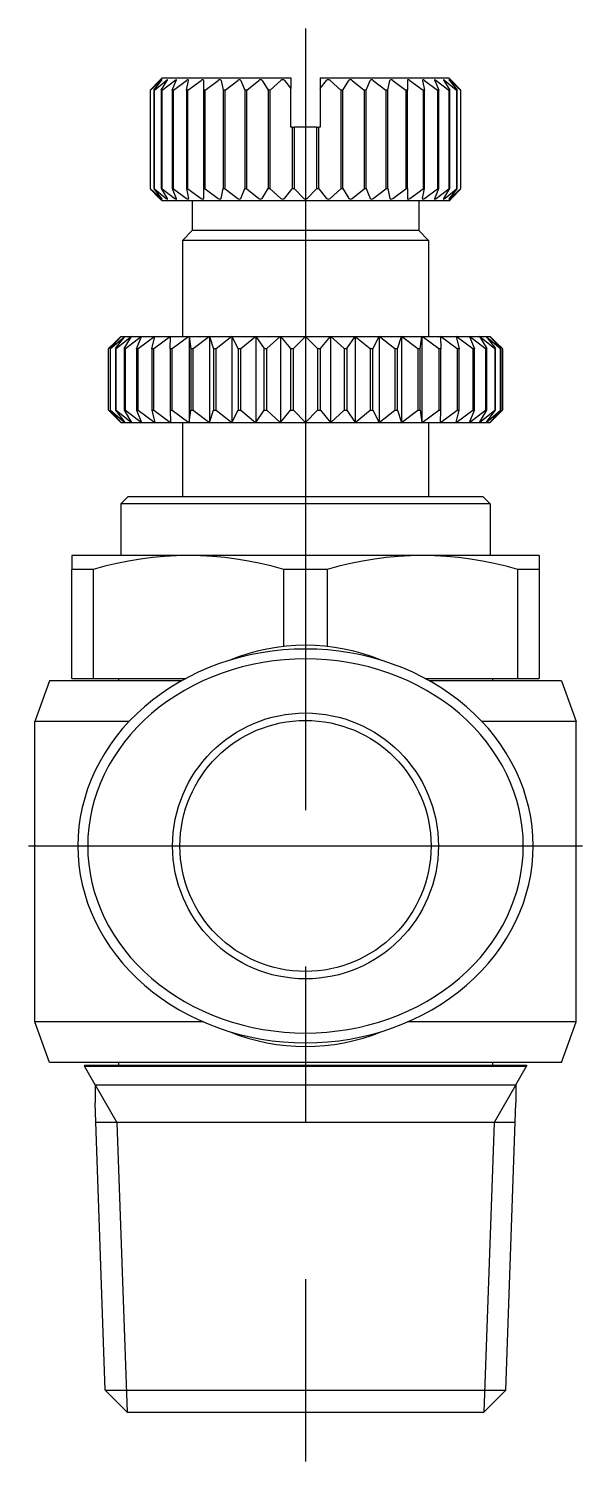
# Model space of a CAD drawing. Extents: x -94 to 11, y -40 to 33.
# Drawn here: x -11.2 to 11.2, y -25 to 33.2 of the extents above; entities that cross this region are included whole.
import ezdxf

# ---------------------------------------------------------------- set-up
doc = ezdxf.new("R2010")
doc.units = 0
doc.linetypes.add('CENTER', pattern=[50.8, 31.75, -6.35, 6.35, -6.35])
doc.layers.get('0').update_dxf_attribs({"linetype": 'CONTINUOUS'})
doc.layers.add('CENTER', color=1, linetype='CENTER')

msp = doc.modelspace()

# ---------------------------------------------------------------- linework, layer by layer
at = {"color": 7, "linetype": 'CONTINUOUS'}
for p, q in [((-6.31, 30.701), (-5.93, 31.096)), ((-6.303, 30.701), (-5.868, 31.096)), ((-6.162, 30.701), (-5.846, 31.096)), ((-6.14, 30.701), (-5.662, 31.096)), ((-5.825, 31.2), (-5.93, 31.096)), ((-5.862, 30.7), (-5.618, 31.096)), ((-5.827, 30.701), (-5.316, 31.096)), ((-5.825, 31.2), (-0.6, 31.2)), ((-5.417, 30.7), (-5.252, 31.096)), ((-5.37, 30.701), (-4.839, 31.097)), ((-4.84, 30.7), (-4.756, 31.095)), ((-4.78, 30.701), (-4.244, 31.097)), ((-4.143, 31.095), (-4.143, 30.7)), ((-4.073, 30.701), (-3.543, 31.097)), ((-3.428, 31.095), (-3.344, 30.7)), ((-3.266, 30.701), (-2.756, 31.096)), ((-2.628, 31.096), (-2.462, 30.7)), ((-2.379, 30.701), (-1.9, 31.096)), ((-1.764, 31.096), (-1.521, 30.7)), ((-1.433, 30.701), (-0.998, 31.096)), ((-0.857, 31.096), (-0.599, 30.775)), ((-0.6, 31.2), (-0.6, 30.774)), ((0.599, 30.775), (0.857, 31.096)), ((0.6, 31.2), (0.6, 30.774)), ((0.6, 31.2), (5.825, 31.2)), ((0.998, 31.096), (1.433, 30.701)), ((1.521, 30.7), (1.764, 31.096)), ((1.9, 31.096), (2.379, 30.701)), ((2.462, 30.7), (2.628, 31.096)), ((2.756, 31.096), (3.266, 30.701)), ((3.344, 30.7), (3.428, 31.095)), ((3.543, 31.097), (4.073, 30.701)), ((4.143, 31.095), (4.143, 30.7)), ((4.244, 31.097), (4.78, 30.701)), ((4.756, 31.095), (4.84, 30.7)), ((4.839, 31.097), (5.37, 30.701)), ((5.252, 31.096), (5.417, 30.7)), ((5.316, 31.096), (5.827, 30.701)), ((5.618, 31.096), (5.862, 30.7)), ((5.663, 31.096), (6.14, 30.701)), ((5.825, 31.2), (5.9, 31.125)), ((5.846, 31.096), (6.162, 30.701)), ((5.868, 31.096), (6.303, 30.701)), ((5.9, 31.125), (6.31, 30.701)), ((-6.302, 30.7), (-6.309, 30.7)), ((-6.309, 30.7), (-6.309, 26.7)), ((-6.302, 26.7), (-6.302, 30.7)), ((-6.139, 30.7), (-6.161, 30.7)), ((-6.161, 30.7), (-6.161, 26.7)), ((-6.139, 26.7), (-6.139, 30.7)), ((-5.826, 30.7), (-5.861, 30.7)), ((-5.861, 30.7), (-5.861, 26.7)), ((-5.826, 26.7), (-5.826, 30.7)), ((-5.369, 30.7), (-5.417, 30.7)), ((-5.417, 30.7), (-5.417, 26.7)), ((-5.369, 26.7), (-5.369, 30.7)), ((-4.78, 30.7), (-4.839, 30.7)), ((-4.839, 30.7), (-4.839, 26.7)), ((-4.78, 26.7), (-4.78, 30.7)), ((-4.073, 30.7), (-4.143, 30.7)), ((-4.143, 30.7), (-4.143, 26.7)), ((-4.073, 26.7), (-4.073, 30.7)), ((-3.265, 30.7), (-3.344, 30.7)), ((-3.344, 30.7), (-3.344, 26.7)), ((-3.265, 26.7), (-3.265, 30.7)), ((-2.378, 30.7), (-2.463, 30.7)), ((-2.463, 30.7), (-2.463, 26.7)), ((-2.378, 26.7), (-2.378, 30.7)), ((-1.432, 30.7), (-1.521, 30.7)), ((-1.521, 30.7), (-1.521, 26.7)), ((-1.432, 26.7), (-1.432, 30.7)), ((-0.6, 29.2), (-0.6, 30.774)), ((0.6, 30.774), (0.6, 29.2)), ((1.521, 30.7), (1.432, 30.7)), ((1.432, 30.7), (1.432, 26.7)), ((1.521, 26.7), (1.521, 30.7)), ((2.463, 30.7), (2.378, 30.7)), ((2.378, 30.7), (2.378, 26.7)), ((2.463, 26.7), (2.463, 30.7)), ((3.344, 30.7), (3.265, 30.7)), ((3.265, 30.7), (3.265, 26.7)), ((3.344, 26.7), (3.344, 30.7)), ((4.143, 30.7), (4.073, 30.7)), ((4.073, 30.7), (4.073, 26.7)), ((4.143, 26.7), (4.143, 30.7)), ((4.839, 30.7), (4.78, 30.7)), ((4.78, 30.7), (4.78, 26.7)), ((4.839, 26.7), (4.839, 30.7)), ((5.417, 30.7), (5.369, 30.7)), ((5.369, 30.7), (5.369, 26.7)), ((5.417, 26.7), (5.417, 30.7)), ((5.861, 30.7), (5.826, 30.7)), ((5.826, 30.7), (5.826, 26.7)), ((5.861, 26.7), (5.861, 30.7)), ((6.161, 30.7), (6.139, 30.7)), ((6.139, 30.7), (6.139, 26.7)), ((6.161, 26.7), (6.161, 30.7)), ((6.309, 30.7), (6.302, 30.7)), ((6.302, 30.7), (6.302, 26.7)), ((6.309, 26.7), (6.309, 30.7)), ((-0.542, 29.2), (-0.6, 29.2)), ((-0.542, 29.2), (-0.45, 29.2)), ((-0.542, 29.2), (-0.542, 26.7)), ((-0.45, 26.7), (-0.45, 29.2)), ((-0.071, 29.2), (-0.45, 29.2)), ((0.071, 29.2), (-0.071, 29.2)), ((0.45, 29.2), (0.071, 29.2)), ((0.45, 29.2), (0.542, 29.2)), ((0.45, 29.2), (0.45, 26.7)), ((0.542, 26.7), (0.542, 29.2)), ((0.6, 29.2), (0.542, 29.2)), ((-6.31, 26.699), (-5.93, 26.304)), ((-6.309, 26.7), (-6.302, 26.7)), ((-6.303, 26.699), (-5.868, 26.304)), ((-6.162, 26.699), (-5.846, 26.304)), ((-6.161, 26.7), (-6.139, 26.7)), ((-6.14, 26.699), (-5.662, 26.304)), ((-5.93, 26.304), (-5.9, 26.275)), ((-5.825, 26.2), (-5.9, 26.275)), ((-5.862, 26.7), (-5.618, 26.304)), ((-5.861, 26.7), (-5.826, 26.7)), ((-5.827, 26.699), (-5.316, 26.304)), ((5.825, 26.2), (-5.825, 26.2)), ((-5.417, 26.7), (-5.369, 26.7)), ((-5.417, 26.7), (-5.252, 26.304)), ((-5.37, 26.699), (-4.839, 26.303)), ((-4.84, 26.7), (-4.756, 26.305)), ((-4.839, 26.7), (-4.78, 26.7)), ((-4.78, 26.699), (-4.244, 26.303)), ((-4.6, 26.2), (-4.6, 25)), ((-4.143, 26.7), (-4.073, 26.7)), ((-4.143, 26.7), (-4.143, 26.305)), ((-4.073, 26.699), (-3.543, 26.303)), ((-3.428, 26.305), (-3.344, 26.7)), ((-3.344, 26.7), (-3.265, 26.7)), ((-3.266, 26.699), (-2.756, 26.304)), ((-2.628, 26.304), (-2.462, 26.7)), ((-2.463, 26.7), (-2.378, 26.7)), ((-2.379, 26.699), (-1.9, 26.304)), ((-1.764, 26.304), (-1.521, 26.7)), ((-1.521, 26.7), (-1.432, 26.7)), ((-1.433, 26.699), (-0.998, 26.304)), ((-0.857, 26.304), (-0.541, 26.699)), ((-0.542, 26.7), (-0.45, 26.7)), ((-0.451, 26.699), (-0.072, 26.304)), ((0.072, 26.304), (0.451, 26.699)), ((0.45, 26.7), (0.542, 26.7)), ((0.541, 26.699), (0.857, 26.304)), ((0.998, 26.304), (1.433, 26.699)), ((1.432, 26.7), (1.521, 26.7)), ((1.521, 26.7), (1.764, 26.304)), ((1.9, 26.304), (2.379, 26.699)), ((2.378, 26.7), (2.463, 26.7)), ((2.462, 26.7), (2.628, 26.304)), ((2.756, 26.304), (3.266, 26.699)), ((3.265, 26.7), (3.344, 26.7)), ((3.344, 26.7), (3.428, 26.305)), ((3.543, 26.303), (4.073, 26.699)), ((4.073, 26.7), (4.143, 26.7)), ((4.143, 26.7), (4.143, 26.305)), ((4.244, 26.303), (4.78, 26.699)), ((4.6, 26.2), (4.6, 25)), ((4.756, 26.305), (4.84, 26.7)), ((4.78, 26.7), (4.839, 26.7)), ((4.839, 26.303), (5.37, 26.699)), ((5.252, 26.304), (5.417, 26.7)), ((5.316, 26.304), (5.827, 26.699)), ((5.369, 26.7), (5.417, 26.7)), ((5.618, 26.304), (5.862, 26.7)), ((5.662, 26.304), (6.14, 26.699)), ((5.825, 26.2), (5.9, 26.275)), ((5.826, 26.7), (5.861, 26.7)), ((5.846, 26.304), (6.162, 26.699)), ((5.868, 26.304), (6.303, 26.699)), ((5.9, 26.275), (5.929, 26.305)), ((5.93, 26.304), (6.31, 26.699)), ((6.139, 26.7), (6.161, 26.7)), ((6.302, 26.7), (6.309, 26.7)), ((-4.6, 25), (-5, 24.6)), ((5, 24.6), (-5, 24.6)), ((-5, 24.6), (-5, 20.7)), ((4.6, 25), (-4.6, 25)), ((4.6, 25), (5, 24.6)), ((5, 24.6), (5, 20.7)), ((-8.001, 20.201), (-7.484, 20.701)), ((-7.5, 20.7), (-8, 20.2)), ((-7.935, 20.201), (-7.484, 20.701)), ((-7.918, 20.201), (-7.344, 20.701)), ((-7.721, 20.201), (-7.344, 20.701)), ((-7.688, 20.201), (-7.068, 20.702)), ((-7.5, 20.7), (7.5, 20.7)), ((-7.363, 20.201), (-7.068, 20.701)), ((-7.314, 20.201), (-6.66, 20.702)), ((-6.868, 20.2), (-6.66, 20.7)), ((-6.805, 20.201), (-6.128, 20.702)), ((-6.244, 20.2), (-6.128, 20.7)), ((-6.168, 20.201), (-5.482, 20.702)), ((-5.505, 20.2), (-5.481, 20.7)), ((-5.417, 20.201), (-4.734, 20.702)), ((-4.733, 20.7), (-4.733, 17.2)), ((-4.733, 20.7), (-4.663, 20.2)), ((-4.565, 20.201), (-3.898, 20.702)), ((-3.897, 20.7), (-3.897, 17.2)), ((-3.896, 20.7), (-3.734, 20.2)), ((-3.628, 20.201), (-2.989, 20.702)), ((-2.988, 20.7), (-2.988, 17.2)), ((-2.987, 20.701), (-2.735, 20.2)), ((-2.623, 20.201), (-2.025, 20.701)), ((-2.023, 20.7), (-2.023, 17.2)), ((-2.022, 20.701), (-1.686, 20.201)), ((-1.569, 20.201), (-1.023, 20.701)), ((-1.021, 20.7), (-1.021, 17.2)), ((-1.02, 20.701), (-0.605, 20.201)), ((-0.486, 20.201), (-0.001, 20.701)), ((0, 20.7), (0, 17.2)), ((0.001, 20.701), (0.486, 20.201)), ((0.605, 20.201), (1.02, 20.701)), ((1.021, 20.7), (1.021, 17.2)), ((1.023, 20.701), (1.569, 20.201)), ((1.686, 20.201), (2.022, 20.701)), ((2.023, 20.7), (2.023, 17.2)), ((2.025, 20.701), (2.623, 20.201)), ((2.735, 20.2), (2.987, 20.701)), ((2.988, 20.7), (2.988, 17.2)), ((2.989, 20.702), (3.628, 20.201)), ((3.734, 20.2), (3.896, 20.7)), ((3.897, 20.7), (3.897, 17.2)), ((3.898, 20.702), (4.565, 20.201)), ((4.663, 20.2), (4.733, 20.7)), ((4.733, 20.7), (4.733, 17.2)), ((4.734, 20.702), (5.417, 20.201)), ((5.481, 20.7), (5.505, 20.2)), ((5.482, 20.702), (6.168, 20.201)), ((6.128, 20.702), (6.805, 20.201)), ((6.128, 20.7), (6.244, 20.2)), ((6.66, 20.702), (7.314, 20.201)), ((6.66, 20.7), (6.868, 20.2)), ((7.068, 20.702), (7.688, 20.201)), ((7.068, 20.701), (7.363, 20.201)), ((7.344, 20.701), (7.918, 20.201)), ((7.344, 20.701), (7.721, 20.201)), ((7.484, 20.701), (8.001, 20.201)), ((7.484, 20.701), (7.935, 20.201)), ((7.5, 20.7), (8, 20.2)), ((-8, 17.7), (-8, 20.2)), ((-8, 17.7), (-8, 20.2)), ((-8, 20.2), (-8, 20.2)), ((-7.934, 20.2), (-7.934, 17.7)), ((-7.917, 20.2), (-7.934, 20.2)), ((-7.917, 17.7), (-7.917, 20.2)), ((-7.72, 20.2), (-7.72, 17.7)), ((-7.687, 20.2), (-7.72, 20.2)), ((-7.687, 17.7), (-7.687, 20.2)), ((-7.362, 20.2), (-7.362, 17.7)), ((-7.313, 20.2), (-7.362, 20.2)), ((-7.313, 17.7), (-7.313, 20.2)), ((-6.804, 20.2), (-6.867, 20.2)), ((-6.867, 20.2), (-6.867, 17.7)), ((-6.804, 17.7), (-6.804, 20.2)), ((-6.244, 20.2), (-6.244, 17.7)), ((-6.167, 20.2), (-6.244, 20.2)), ((-6.167, 17.7), (-6.167, 20.2)), ((-5.505, 20.2), (-5.505, 17.7)), ((-5.416, 20.2), (-5.505, 20.2)), ((-5.416, 17.7), (-5.416, 20.2)), ((-4.663, 20.2), (-4.663, 17.7)), ((-4.564, 20.2), (-4.663, 20.2)), ((-4.564, 17.7), (-4.564, 20.2)), ((-3.734, 20.2), (-3.734, 17.7)), ((-3.626, 20.2), (-3.734, 20.2)), ((-3.626, 17.7), (-3.626, 20.2)), ((-2.736, 20.2), (-2.736, 17.7)), ((-2.622, 20.2), (-2.736, 20.2)), ((-2.622, 17.7), (-2.622, 20.2)), ((-1.687, 20.2), (-1.687, 17.7)), ((-1.568, 20.2), (-1.687, 20.2)), ((-1.568, 17.7), (-1.568, 20.2)), ((-0.607, 20.2), (-0.607, 17.7)), ((-0.485, 20.2), (-0.607, 20.2)), ((-0.485, 17.7), (-0.485, 20.2)), ((0.485, 20.2), (0.485, 17.7)), ((0.607, 20.2), (0.485, 20.2)), ((0.607, 17.7), (0.607, 20.2)), ((1.568, 20.2), (1.568, 17.7)), ((1.687, 20.2), (1.568, 20.2)), ((1.687, 17.7), (1.687, 20.2)), ((2.622, 20.2), (2.622, 17.7)), ((2.736, 20.2), (2.622, 20.2)), ((2.736, 17.7), (2.736, 20.2)), ((3.626, 20.2), (3.626, 17.7)), ((3.734, 20.2), (3.626, 20.2)), ((3.734, 17.7), (3.734, 20.2)), ((4.564, 20.2), (4.564, 17.7)), ((4.663, 20.2), (4.564, 20.2)), ((4.663, 17.7), (4.663, 20.2)), ((5.416, 20.2), (5.416, 17.7)), ((5.505, 20.2), (5.416, 20.2)), ((5.505, 17.7), (5.505, 20.2)), ((6.167, 20.2), (6.167, 17.7)), ((6.244, 20.2), (6.167, 20.2)), ((6.244, 17.7), (6.244, 20.2)), ((6.804, 20.2), (6.804, 17.7)), ((6.867, 20.2), (6.804, 20.2)), ((6.867, 17.7), (6.867, 20.2)), ((7.313, 20.2), (7.313, 17.7)), ((7.362, 20.2), (7.313, 20.2)), ((7.362, 17.7), (7.362, 20.2)), ((7.687, 20.2), (7.687, 17.7)), ((7.72, 20.2), (7.687, 20.2)), ((7.72, 17.7), (7.72, 20.2)), ((7.917, 20.2), (7.917, 17.7)), ((7.934, 20.2), (7.917, 20.2)), ((7.934, 17.7), (7.934, 20.2)), ((8, 17.7), (8, 20.2)), ((8, 20.2), (8, 17.7)), ((8, 20.2), (8, 20.2)), ((-8.001, 17.699), (-7.484, 17.199)), ((-8, 17.7), (-8, 17.7)), ((-7.5, 17.2), (-8, 17.7)), ((-7.935, 17.699), (-7.484, 17.199)), ((-7.934, 17.7), (-7.917, 17.7)), ((-7.918, 17.699), (-7.344, 17.199)), ((-7.721, 17.699), (-7.344, 17.199)), ((-7.72, 17.7), (-7.687, 17.7)), ((-7.688, 17.699), (-7.068, 17.198)), ((-7.363, 17.699), (-7.068, 17.199)), ((-7.362, 17.7), (-7.313, 17.7)), ((-7.314, 17.699), (-6.66, 17.198)), ((-6.868, 17.7), (-6.66, 17.2)), ((-6.867, 17.7), (-6.804, 17.7)), ((-6.805, 17.699), (-6.128, 17.198)), ((-6.244, 17.7), (-6.167, 17.7)), ((-6.244, 17.7), (-6.128, 17.2)), ((-6.168, 17.699), (-5.482, 17.198)), ((-5.505, 17.7), (-5.416, 17.7)), ((-5.505, 17.7), (-5.481, 17.2)), ((-5.417, 17.699), (-4.734, 17.198)), ((-4.733, 17.2), (-4.663, 17.7)), ((-4.663, 17.7), (-4.564, 17.7)), ((-4.565, 17.699), (-3.898, 17.198)), ((-3.896, 17.2), (-3.734, 17.7)), ((-3.734, 17.7), (-3.626, 17.7)), ((-3.628, 17.699), (-2.989, 17.198)), ((-2.987, 17.199), (-2.735, 17.7)), ((-2.736, 17.7), (-2.622, 17.7)), ((-2.623, 17.699), (-2.025, 17.199)), ((-2.022, 17.199), (-1.686, 17.699)), ((-1.687, 17.7), (-1.568, 17.7)), ((-1.569, 17.699), (-1.023, 17.199)), ((-1.02, 17.199), (-0.605, 17.699)), ((-0.607, 17.7), (-0.485, 17.7)), ((-0.486, 17.699), (-0.001, 17.199)), ((0.001, 17.199), (0.486, 17.699)), ((0.485, 17.7), (0.607, 17.7)), ((0.605, 17.699), (1.02, 17.199)), ((1.023, 17.199), (1.569, 17.699)), ((1.568, 17.7), (1.687, 17.7)), ((1.686, 17.699), (2.022, 17.199)), ((2.025, 17.199), (2.623, 17.699)), ((2.622, 17.7), (2.736, 17.7)), ((2.735, 17.7), (2.987, 17.199)), ((2.989, 17.198), (3.628, 17.699)), ((3.626, 17.7), (3.734, 17.7)), ((3.734, 17.7), (3.896, 17.2)), ((3.898, 17.198), (4.565, 17.699)), ((4.564, 17.7), (4.663, 17.7)), ((4.663, 17.7), (4.733, 17.2)), ((4.734, 17.198), (5.417, 17.699)), ((5.416, 17.7), (5.505, 17.7)), ((5.481, 17.2), (5.505, 17.7)), ((5.482, 17.198), (6.168, 17.699)), ((6.128, 17.2), (6.244, 17.7)), ((6.128, 17.198), (6.805, 17.699)), ((6.167, 17.7), (6.244, 17.7)), ((6.66, 17.2), (6.868, 17.7)), ((6.66, 17.198), (7.314, 17.699)), ((6.804, 17.7), (6.867, 17.7)), ((7.068, 17.198), (7.688, 17.699)), ((7.068, 17.199), (7.363, 17.699)), ((7.313, 17.7), (7.362, 17.7)), ((7.344, 17.199), (7.918, 17.699)), ((7.344, 17.199), (7.721, 17.699)), ((7.484, 17.199), (8.001, 17.699)), ((7.484, 17.199), (7.935, 17.699)), ((7.5, 17.2), (8, 17.7)), ((7.687, 17.7), (7.72, 17.7)), ((7.917, 17.7), (7.934, 17.7)), ((8, 17.7), (8, 17.7)), ((-7.5, 17.2), (7.5, 17.2)), ((-5, 17.2), (-5, 14.2)), ((5, 17.2), (5, 14.2)), ((-7.2, 14.2), (-7.5, 13.9)), ((-7.2, 14.2), (7.2, 14.2)), ((7.2, 14.2), (7.5, 13.9)), ((7.5, 13.9), (-7.5, 13.9)), ((-7.5, 13.9), (-7.5, 11.8)), ((7.5, 13.9), (7.5, 11.8)), ((-4.75, 11.8), (-9.5, 11.8)), ((-9.5, 11.8), (-9.5, 11.223)), ((4.75, 11.8), (-4.75, 11.8)), ((9.5, 11.8), (4.75, 11.8)), ((9.5, 11.8), (9.5, 11.223)), ((-9.5, 6.8), (-9.5, 11.223)), ((-8.623, 11.223), (-9.5, 11.223)), ((-8.623, 11.223), (-8.623, 6.8)), ((-0.877, 8.103), (-0.877, 11.223)), ((0.877, 11.223), (-0.877, 11.223)), ((0.877, 11.223), (0.877, 8.103)), ((8.623, 6.8), (8.623, 11.223)), ((9.5, 11.223), (8.623, 11.223)), ((9.5, 11.223), (9.5, 6.8)), ((-10.4, 6.7), (-11, 5.052)), ((-5.055, 6.7), (-10.4, 6.7)), ((-9.5, 6.8), (-8.623, 6.8)), ((-8.623, 6.8), (-4.873, 6.8)), ((-7.6, 6.8), (-7.6, 6.7)), ((4.873, 6.8), (8.623, 6.8)), ((10.4, 6.7), (5.055, 6.7)), ((7.6, 6.8), (7.6, 6.7)), ((8.623, 6.8), (9.5, 6.8)), ((10.4, 6.7), (11, 5.052)), ((-11, -7.152), (-11, 5.052)), ((-7.173, 5.052), (-11, 5.052)), ((11, 5.052), (7.173, 5.052)), ((11, -7.152), (11, 5.052)), ((-4.146, -7.152), (-11, -7.152)), ((-10.4, -8.8), (-11, -7.152)), ((11, -7.152), (4.146, -7.152)), ((10.4, -8.8), (11, -7.152)), ((10.4, -8.8), (-10.4, -8.8)), ((-8.981, -8.9), (8.981, -8.9)), ((-8.981, -8.9), (-8.981, -8.95)), ((-8.981, -8.95), (8.981, -8.95)), ((-8.548, -9.7), (-8.981, -8.95)), ((-7.6, -8.8), (-7.6, -8.9)), ((7.6, -8.8), (7.6, -8.9)), ((8.548, -9.7), (8.981, -8.95)), ((8.981, -8.9), (8.981, -8.95)), ((-8.548, -9.7), (8.548, -9.7)), ((-8.548, -9.7), (-8.548, -10.431)), ((8.548, -9.7), (8.548, -10.431)), ((-8.14, -22.113), (-8.548, -10.431)), ((8.14, -22.113), (8.548, -10.431)), ((8.52, -11.231), (-8.517, -11.231)), ((-8.14, -22.113), (8.14, -22.113)), ((-8.14, -22.113), (-7.253, -23)), ((8.14, -22.113), (7.253, -23)), ((-7.253, -23), (7.253, -23))]:
    msp.add_line(p, q, dxfattribs=at)
at = {"color": 3, "linetype": 'CONTINUOUS'}
for p, q in [((-8.548, -9.7), (-7.664, -11.231)), ((8.548, -9.7), (7.664, -11.231)), ((-7.664, -11.231), (-7.253, -23)), ((7.664, -11.231), (7.253, -23))]:
    msp.add_line(p, q, dxfattribs=at)
at = {"color": 7, "linetype": 'CONTINUOUS'}
for points in [[(-9.25, 0, 0), (-9.239, -0.393, 0), (-9.205, -0.784, 0), (-9.15, -1.174, 0), (-9.072, -1.561, 0), (-8.973, -1.944, 0), (-8.852, -2.322, 0), (-8.709, -2.695, 0), (-8.546, -3.061, 0), (-8.362, -3.42, 0), (-8.158, -3.771, 0), (-7.934, -4.113, 0), (-7.691, -4.444, 0), (-7.43, -4.765, 0), (-7.151, -5.075, 0), (-6.854, -5.372, 0), (-6.541, -5.657, 0), (-6.212, -5.927, 0), (-5.868, -6.184, 0), (-5.51, -6.426, 0), (-5.139, -6.652, 0), (-4.756, -6.862, 0), (-4.361, -7.055, 0), (-3.955, -7.232, 0), (-3.54, -7.391, 0), (-3.116, -7.532, 0), (-2.685, -7.655, 0), (-2.248, -7.76, 0), (-1.805, -7.846, 0), (-1.358, -7.913, 0), (-0.907, -7.961, 0), (-0.454, -7.99, 0), (0, -8, 0), (0.454, -7.99, 0), (0.906, -7.962, 0), (1.357, -7.913, 0), (1.804, -7.846, 0), (2.247, -7.76, 0), (2.685, -7.656, 0), (3.116, -7.532, 0), (3.54, -7.391, 0), (3.955, -7.232, 0), (4.36, -7.056, 0), (4.755, -6.862, 0), (5.139, -6.652, 0), (5.51, -6.426, 0), (5.868, -6.184, 0), (6.212, -5.928, 0), (6.541, -5.657, 0), (6.854, -5.373, 0), (7.15, -5.075, 0), (7.43, -4.766, 0), (7.691, -4.445, 0), (7.934, -4.113, 0), (8.158, -3.772, 0), (8.362, -3.421, 0), (8.546, -3.062, 0), (8.709, -2.696, 0), (8.852, -2.323, 0), (8.973, -1.944, 0), (9.072, -1.561, 0), (9.15, -1.174, 0), (9.205, -0.785, 0), (9.239, -0.393, 0), (9.25, -0.001, 0), (9.239, 0.392, 0), (9.205, 0.784, 0), (9.15, 1.173, 0), (9.072, 1.56, 0), (8.973, 1.943, 0), (8.852, 2.322, 0), (8.709, 2.694, 0), (8.546, 3.061, 0), (8.362, 3.42, 0), (8.158, 3.771, 0), (7.934, 4.112, 0), (7.691, 4.444, 0), (7.43, 4.765, 0), (7.15, 5.074, 0), (6.854, 5.372, 0), (6.541, 5.656, 0), (6.212, 5.927, 0), (5.868, 6.183, 0), (5.51, 6.425, 0), (5.139, 6.651, 0), (4.756, 6.861, 0), (4.361, 7.055, 0), (3.955, 7.231, 0), (3.54, 7.39, 0), (3.116, 7.532, 0), (2.685, 7.655, 0), (2.248, 7.76, 0), (1.805, 7.846, 0), (1.357, 7.913, 0), (0.907, 7.961, 0), (0.454, 7.99, 0), (0, 7.999, 0), (-0.454, 7.99, 0), (-0.906, 7.961, 0), (-1.357, 7.913, 0), (-1.804, 7.846, 0), (-2.247, 7.76, 0), (-2.685, 7.655, 0), (-3.116, 7.532, 0), (-3.54, 7.391, 0), (-3.955, 7.231, 0), (-4.36, 7.055, 0), (-4.755, 6.861, 0), (-5.139, 6.651, 0), (-5.51, 6.425, 0), (-5.868, 6.184, 0), (-6.212, 5.927, 0), (-6.541, 5.657, 0), (-6.854, 5.372, 0), (-7.15, 5.075, 0), (-7.43, 4.765, 0), (-7.691, 4.444, 0), (-7.934, 4.113, 0), (-8.158, 3.771, 0), (-8.362, 3.42, 0), (-8.546, 3.061, 0), (-8.709, 2.695, 0), (-8.852, 2.322, 0), (-8.973, 1.944, 0), (-9.072, 1.561, 0), (-9.15, 1.174, 0), (-9.205, 0.784, 0), (-9.239, 0.393, 0), (-9.25, 0, 0)], [(-8.85, 0, 0), (-8.839, -0.373, 0), (-8.807, -0.745, 0), (-8.754, -1.115, 0), (-8.68, -1.483, 0), (-8.585, -1.847, 0), (-8.469, -2.206, 0), (-8.333, -2.56, 0), (-8.176, -2.908, 0), (-8, -3.249, 0), (-7.805, -3.583, 0), (-7.591, -3.907, 0), (-7.359, -4.222, 0), (-7.108, -4.527, 0), (-6.841, -4.821, 0), (-6.557, -5.104, 0), (-6.258, -5.374, 0), (-5.943, -5.631, 0), (-5.614, -5.875, 0), (-5.272, -6.104, 0), (-4.917, -6.319, 0), (-4.55, -6.519, 0), (-4.172, -6.703, 0), (-3.784, -6.87, 0), (-3.387, -7.021, 0), (-2.981, -7.156, 0), (-2.569, -7.273, 0), (-2.15, -7.372, 0), (-1.727, -7.454, 0), (-1.299, -7.518, 0), (-0.867, -7.563, 0), (-0.434, -7.591, 0), (0, -7.6, 0), (0.434, -7.591, 0), (0.867, -7.563, 0), (1.299, -7.518, 0), (1.727, -7.454, 0), (2.15, -7.372, 0), (2.569, -7.273, 0), (2.981, -7.156, 0), (3.387, -7.021, 0), (3.784, -6.87, 0), (4.172, -6.703, 0), (4.55, -6.519, 0), (4.917, -6.319, 0), (5.272, -6.104, 0), (5.614, -5.875, 0), (5.943, -5.631, 0), (6.258, -5.374, 0), (6.557, -5.104, 0), (6.841, -4.821, 0), (7.108, -4.527, 0), (7.358, -4.222, 0), (7.591, -3.907, 0), (7.805, -3.583, 0), (8, -3.249, 0), (8.176, -2.908, 0), (8.333, -2.56, 0), (8.469, -2.206, 0), (8.585, -1.847, 0), (8.68, -1.483, 0), (8.754, -1.115, 0), (8.807, -0.745, 0), (8.839, -0.373, 0), (8.85, 0, 0), (8.839, 0.373, 0), (8.807, 0.745, 0), (8.754, 1.115, 0), (8.68, 1.483, 0), (8.585, 1.847, 0), (8.469, 2.206, 0), (8.333, 2.56, 0), (8.176, 2.908, 0), (8, 3.249, 0), (7.805, 3.583, 0), (7.591, 3.907, 0), (7.358, 4.222, 0), (7.108, 4.527, 0), (6.841, 4.821, 0), (6.557, 5.104, 0), (6.258, 5.374, 0), (5.943, 5.631, 0), (5.614, 5.875, 0), (5.272, 6.104, 0), (4.917, 6.319, 0), (4.55, 6.519, 0), (4.172, 6.703, 0), (3.784, 6.87, 0), (3.387, 7.021, 0), (2.981, 7.156, 0), (2.569, 7.273, 0), (2.15, 7.372, 0), (1.727, 7.454, 0), (1.299, 7.518, 0), (0.867, 7.563, 0), (0.434, 7.591, 0), (0, 7.6, 0), (-0.434, 7.591, 0), (-0.867, 7.563, 0), (-1.299, 7.518, 0), (-1.727, 7.454, 0), (-2.15, 7.372, 0), (-2.569, 7.273, 0), (-2.981, 7.156, 0), (-3.387, 7.021, 0), (-3.784, 6.87, 0), (-4.172, 6.703, 0), (-4.55, 6.519, 0), (-4.917, 6.319, 0), (-5.272, 6.104, 0), (-5.614, 5.875, 0), (-5.943, 5.631, 0), (-6.258, 5.374, 0), (-6.557, 5.104, 0), (-6.841, 4.821, 0), (-7.108, 4.527, 0), (-7.359, 4.222, 0), (-7.591, 3.907, 0), (-7.805, 3.583, 0), (-8, 3.249, 0), (-8.176, 2.908, 0), (-8.333, 2.56, 0), (-8.469, 2.206, 0), (-8.585, 1.847, 0), (-8.68, 1.483, 0), (-8.754, 1.115, 0), (-8.807, 0.745, 0), (-8.839, 0.373, 0), (-8.85, 0, 0)]]:
    msp.add_polyline3d(points, dxfattribs=at)
for radius in [5.4, 5.1]:
    msp.add_circle((0, 0), radius, dxfattribs=at)
for centre, radius, start, end in [((-5.693, 30.899), 0.263, 121.0611, 131.60497), ((-5.9, 31.156), 0.0806, 311.61608, 335.77559), ((-5.828, 31.122), 0.003, 72.81795, 119.58642), ((-5.828, 31.124), 0.00167, 346.06719, 48.40089), ((-5.557, 30.975), 0.16, 111.70376, 130.79225), ((-5.658, 31.131), 0.0533, 319.07, 347.24835), ((-5.612, 31.114), 0.0106, 75.28896, 115.41052), ((-5.612, 31.12), 0.00569, 351.76073, 59.64778), ((-5.211, 30.957), 0.174, 106.01869, 127.03291), ((-5.256, 31.115), 0.01, 6.00215, 107.30412), ((-5.281, 31.114), 0.0351, 327.54964, 3.16471), ((-4.768, 31.021), 0.104, 92.38102, 133.4558), ((-4.774, 31.104), 0.0206, 333.82626, 83.90367), ((-4.16, 30.988), 0.137, 93.27505, 127.56841), ((-4.169, 31.098), 0.0266, 353.5546, 86.99195), ((-3.467, 31.004), 0.12, 84.43675, 129.61097), ((-3.464, 31.088), 0.037, 12.22877, 76.60147), ((-2.692, 31.045), 0.0816, 38.11978, 141.0701), ((-1.833, 31.033), 0.0928, 42.52123, 136.97201), ((-0.928, 31.023), 0.102, 45.69009, 134.07038), ((0.928, 31.024), 0.101, 45.77171, 134.66726), ((1.833, 31.033), 0.0928, 43.02799, 137.47877), ((2.692, 31.045), 0.0816, 38.9299, 141.88022), ((3.464, 31.088), 0.037, 103.39853, 167.77123), ((3.467, 31.004), 0.12, 50.38903, 95.56325), ((4.169, 31.098), 0.0266, 93.00805, 186.4454), ((4.16, 30.988), 0.137, 52.43159, 86.72495), ((4.774, 31.104), 0.0206, 96.09633, 206.17374), ((4.768, 31.021), 0.104, 46.5442, 87.61898), ((5.256, 31.115), 0.01, 72.69588, 173.99785), ((5.281, 31.114), 0.0351, 176.83529, 212.45036), ((5.211, 30.957), 0.174, 52.96709, 73.98131), ((5.612, 31.12), 0.00569, 120.35222, 188.23927), ((5.658, 31.131), 0.0533, 192.75165, 220.93), ((5.612, 31.114), 0.0106, 64.58948, 104.71104), ((5.557, 30.974), 0.161, 48.90359, 68.26943), ((5.828, 31.124), 0.00167, 131.59911, 193.93281), ((5.9, 31.156), 0.0806, 204.22441, 228.38392), ((5.828, 31.122), 0.003, 60.41358, 107.18205), ((5.693, 30.899), 0.263, 48.39503, 58.9389), ((-5.655, 26.558), 0.332, 230.03417, 238.39109), ((-5.9, 26.244), 0.0806, 24.22441, 48.38392), ((-5.828, 26.278), 0.003, 240.41358, 287.18205), ((-5.828, 26.276), 0.00167, 311.59911, 13.93281), ((-5.557, 26.425), 0.16, 229.20775, 248.29624), ((-5.658, 26.269), 0.0533, 12.75165, 40.93), ((-5.612, 26.286), 0.0106, 244.58948, 284.71104), ((-5.612, 26.28), 0.00569, 300.35222, 8.23927), ((-5.211, 26.443), 0.174, 232.96709, 253.98131), ((-5.256, 26.285), 0.01, 252.69588, 353.99785), ((-5.281, 26.286), 0.0351, 356.83529, 32.45036), ((-4.768, 26.379), 0.104, 226.5442, 267.61898), ((-4.774, 26.296), 0.0206, 276.09633, 26.17374), ((-4.16, 26.412), 0.137, 232.43159, 266.72495), ((-4.169, 26.302), 0.0266, 273.00805, 6.4454), ((-3.467, 26.396), 0.12, 230.38903, 275.56325), ((-3.464, 26.312), 0.037, 283.39853, 347.77123), ((-2.692, 26.355), 0.0816, 218.9299, 321.88022), ((-1.833, 26.367), 0.0928, 223.02799, 317.47877), ((-0.928, 26.377), 0.102, 225.92963, 314.30991), ((0, 26.379), 0.104, 226.22422, 313.77578), ((0.928, 26.377), 0.102, 225.69009, 314.07037), ((1.833, 26.367), 0.0928, 222.52123, 316.97201), ((2.692, 26.355), 0.0816, 218.11978, 321.0701), ((3.464, 26.312), 0.037, 192.22877, 256.60147), ((3.467, 26.396), 0.12, 264.43675, 309.61097), ((4.169, 26.302), 0.0266, 173.5546, 266.99195), ((4.16, 26.412), 0.137, 273.27505, 307.56841), ((4.774, 26.296), 0.0206, 153.82626, 263.90367), ((4.768, 26.379), 0.104, 272.38102, 313.4558), ((5.281, 26.286), 0.0351, 147.54964, 183.16471), ((5.256, 26.285), 0.01, 186.00215, 287.30412), ((5.211, 26.443), 0.174, 286.01869, 307.03291), ((5.658, 26.269), 0.0533, 139.07, 167.24835), ((5.612, 26.28), 0.00603, 172.74568, 232.45365), ((5.612, 26.285), 0.0103, 251.59455, 295.79289), ((5.557, 26.425), 0.16, 291.70376, 310.79225), ((5.9, 26.244), 0.0806, 131.61608, 155.77559), ((5.828, 26.276), 0.00167, 166.06719, 228.40089), ((5.828, 26.278), 0.003, 252.81795, 299.58642), ((5.655, 26.558), 0.332, 301.60891, 309.96583), ((-4.75, -1.479), 13.279, 73.04257, 106.95743), ((4.75, -1.479), 13.279, 73.04257, 106.95743), ((0, 0), 8.15, 67.64013, 112.35987), ((0, 0), 8.15, 247.64013, 292.35987)]:
    msp.add_arc(centre, radius, start, end, dxfattribs=at)
at = {"layer": 'CENTER', "color": 1, "linetype": 'CENTER'}
for p, q in [((0, 33.2), (0, -25)), ((-11.25, 0), (11.25, 0))]:
    msp.add_line(p, q, dxfattribs=at)

doc.saveas('drawing.dxf')
